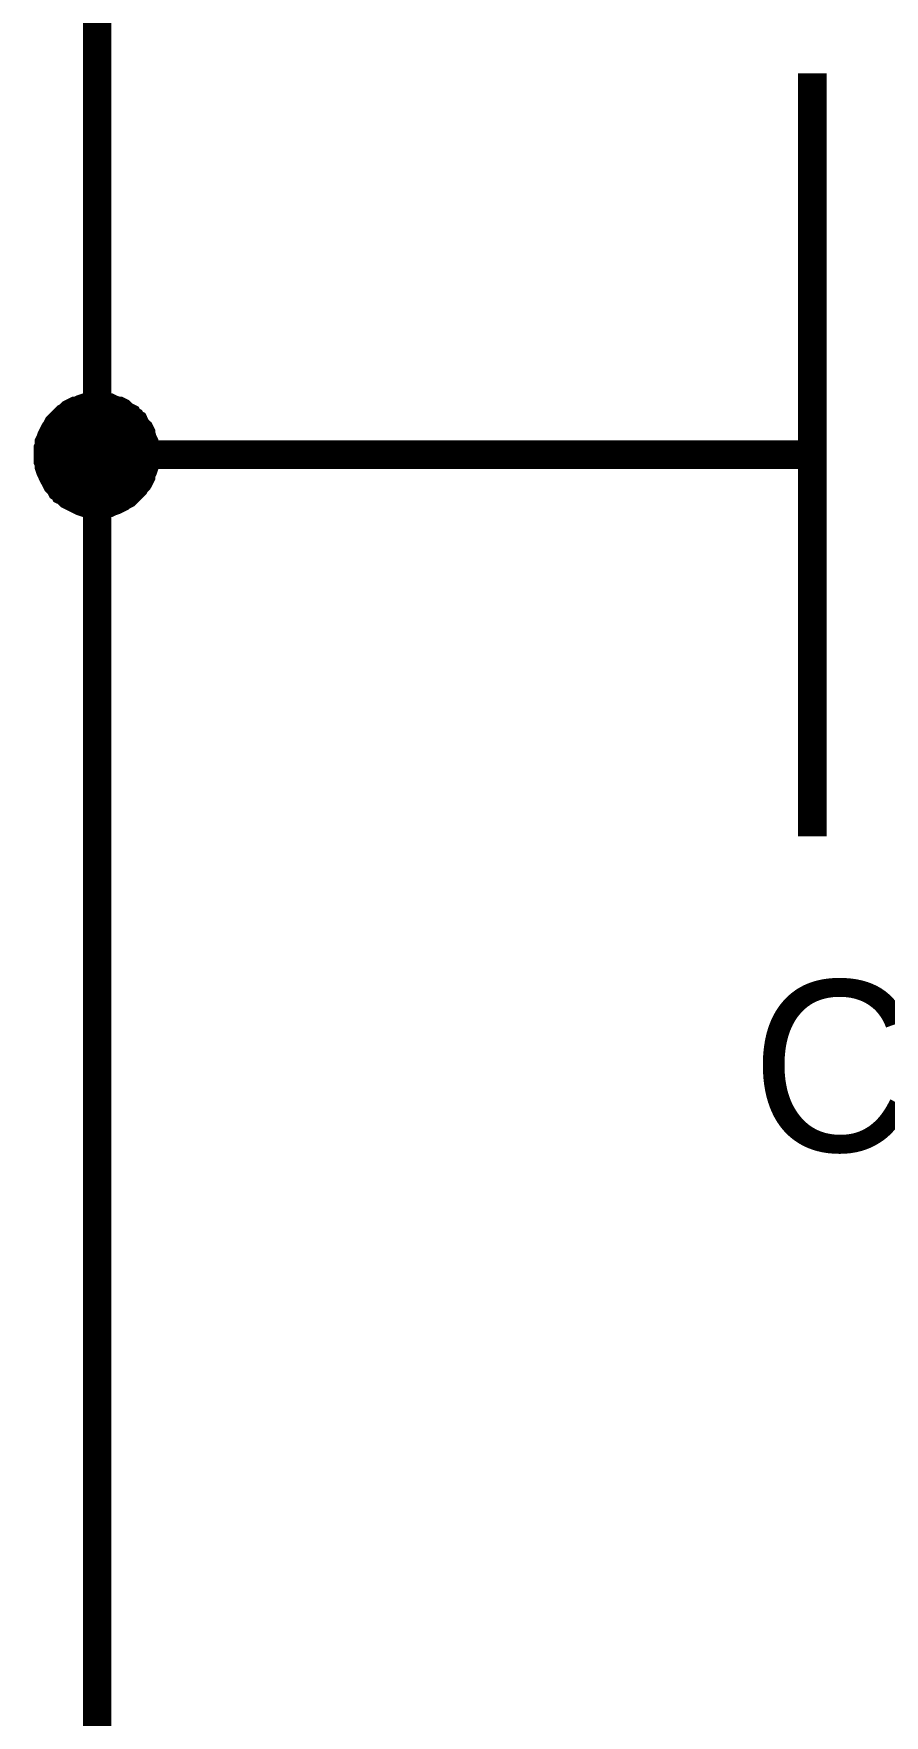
# Model space of a CAD drawing. Header units: inches. Extents: x 0 to 420, y 0 to 297.
# Drawn here: x 357.29 to 366.21, y 160.78 to 178.41 of the extents above; entities that cross this region are included whole.
import ezdxf

# ---------------------------------------------------------------- set-up
doc = ezdxf.new("R2010")
doc.units = ezdxf.units.IN
doc.layers.add('Sheet', color=255, linetype='Continuous')

msp = doc.modelspace()

# ---------------------------------------------------------------- linework, layer by layer
at = {"layer": 'Sheet'}
for points, const_width in [([(360.456, 173.997), (357.959, 173.997), (357.959, 196.996)], 0.3), ([(365.451, 169.998), (365.451, 177.996)], 0.3), ([(357.443, 173.997), (357.443, 174.019), (357.443, 174.053), (357.455, 174.075), (357.455, 174.098), (357.455, 174.12), (357.466, 174.142), (357.477, 174.176), (357.488, 174.198), (357.499, 174.221), (357.511, 174.243), (357.522, 174.254), (357.533, 174.277), (357.544, 174.299), (357.567, 174.322), (357.578, 174.333), (357.6, 174.355), (357.611, 174.367), (357.634, 174.389), (357.656, 174.4), (357.667, 174.411), (357.69, 174.434), (357.712, 174.445), (357.735, 174.456), (357.757, 174.456), (357.779, 174.467), (357.802, 174.479), (357.835, 174.49), (357.858, 174.49), (357.88, 174.49), (357.903, 174.501), (357.936, 174.501), (357.959, 174.501)], 0.3), ([(357.443, 173.997), (357.443, 174.019), (357.443, 174.053), (357.455, 174.075), (357.455, 174.098), (357.455, 174.12), (357.466, 174.142), (357.477, 174.176), (357.488, 174.198), (357.499, 174.221), (357.511, 174.243), (357.522, 174.254), (357.533, 174.277), (357.544, 174.299), (357.567, 174.322), (357.578, 174.333), (357.6, 174.355), (357.611, 174.367), (357.634, 174.389), (357.656, 174.4), (357.667, 174.411), (357.69, 174.434), (357.712, 174.445), (357.735, 174.456), (357.757, 174.456), (357.779, 174.467), (357.802, 174.479), (357.835, 174.49), (357.858, 174.49), (357.88, 174.49), (357.903, 174.501), (357.936, 174.501), (357.959, 174.501)], 0.3), ([(357.443, 173.997), (357.443, 174.019), (357.443, 174.053), (357.455, 174.075), (357.455, 174.098), (357.455, 174.12), (357.466, 174.142), (357.477, 174.176), (357.488, 174.198), (357.499, 174.221), (357.511, 174.243), (357.522, 174.254), (357.533, 174.277), (357.544, 174.299), (357.567, 174.322), (357.578, 174.333), (357.6, 174.355), (357.611, 174.367), (357.634, 174.389), (357.656, 174.4), (357.667, 174.411), (357.69, 174.434), (357.712, 174.445), (357.735, 174.456), (357.757, 174.456), (357.779, 174.467), (357.802, 174.479), (357.835, 174.49), (357.858, 174.49), (357.88, 174.49), (357.903, 174.501), (357.936, 174.501), (357.959, 174.501)], 0.3), ([(357.443, 173.997), (357.443, 174.019), (357.443, 174.053), (357.455, 174.075), (357.455, 174.098), (357.455, 174.12), (357.466, 174.142), (357.477, 174.176), (357.488, 174.198), (357.499, 174.221), (357.511, 174.243), (357.522, 174.254), (357.533, 174.277), (357.544, 174.299), (357.567, 174.322), (357.578, 174.333), (357.6, 174.355), (357.611, 174.367), (357.634, 174.389), (357.656, 174.4), (357.667, 174.411), (357.69, 174.434), (357.712, 174.445), (357.735, 174.456), (357.757, 174.456), (357.779, 174.467), (357.802, 174.479), (357.835, 174.49), (357.858, 174.49), (357.88, 174.49), (357.903, 174.501), (357.936, 174.501), (357.959, 174.501)], 0.3), ([(357.443, 173.997), (357.443, 174.019), (357.443, 174.053), (357.455, 174.075), (357.455, 174.098), (357.455, 174.12), (357.466, 174.142), (357.477, 174.176), (357.488, 174.198), (357.499, 174.221), (357.511, 174.243), (357.522, 174.254), (357.533, 174.277), (357.544, 174.299), (357.567, 174.322), (357.578, 174.333), (357.6, 174.355), (357.611, 174.367), (357.634, 174.389), (357.656, 174.4), (357.667, 174.411), (357.69, 174.434), (357.712, 174.445), (357.735, 174.456), (357.757, 174.456), (357.779, 174.467), (357.802, 174.479), (357.835, 174.49), (357.858, 174.49), (357.88, 174.49), (357.903, 174.501), (357.936, 174.501), (357.959, 174.501)], 0.0991), ([(357.443, 173.997), (357.443, 174.019), (357.443, 174.053), (357.455, 174.075), (357.455, 174.098), (357.455, 174.12), (357.466, 174.142), (357.477, 174.176), (357.488, 174.198), (357.499, 174.221), (357.511, 174.243), (357.522, 174.254), (357.533, 174.277), (357.544, 174.299), (357.567, 174.322), (357.578, 174.333), (357.6, 174.355), (357.611, 174.367), (357.634, 174.389), (357.656, 174.4), (357.667, 174.411), (357.69, 174.434), (357.712, 174.445), (357.735, 174.456), (357.757, 174.456), (357.779, 174.467), (357.802, 174.479), (357.835, 174.49), (357.858, 174.49), (357.88, 174.49), (357.903, 174.501), (357.936, 174.501), (357.959, 174.501)], 0.0991), ([(357.443, 173.997), (357.443, 174.019), (357.443, 174.053), (357.455, 174.075), (357.455, 174.098), (357.455, 174.12), (357.466, 174.142), (357.477, 174.176), (357.488, 174.198), (357.499, 174.221), (357.511, 174.243), (357.522, 174.254), (357.533, 174.277), (357.544, 174.299), (357.567, 174.322), (357.578, 174.333), (357.6, 174.355), (357.611, 174.367), (357.634, 174.389), (357.656, 174.4), (357.667, 174.411), (357.69, 174.434), (357.712, 174.445), (357.735, 174.456), (357.757, 174.456), (357.779, 174.467), (357.802, 174.479), (357.835, 174.49), (357.858, 174.49), (357.88, 174.49), (357.903, 174.501), (357.936, 174.501), (357.959, 174.501)], 0.0991), ([(357.443, 173.997), (357.443, 174.019), (357.443, 174.053), (357.455, 174.075), (357.455, 174.098), (357.455, 174.12), (357.466, 174.142), (357.477, 174.176), (357.488, 174.198), (357.499, 174.221), (357.511, 174.243), (357.522, 174.254), (357.533, 174.277), (357.544, 174.299), (357.567, 174.322), (357.578, 174.333), (357.6, 174.355), (357.611, 174.367), (357.634, 174.389), (357.656, 174.4), (357.667, 174.411), (357.69, 174.434), (357.712, 174.445), (357.735, 174.456), (357.757, 174.456), (357.779, 174.467), (357.802, 174.479), (357.835, 174.49), (357.858, 174.49), (357.88, 174.49), (357.903, 174.501), (357.936, 174.501), (357.959, 174.501)], 0.0991), ([(357.959, 174.501), (357.959, 174.501)], 0.3), ([(357.959, 174.501), (357.981, 174.501), (358.015, 174.501), (358.037, 174.49), (358.059, 174.49), (358.082, 174.49), (358.104, 174.479), (358.138, 174.467), (358.16, 174.456), (358.183, 174.456), (358.205, 174.445), (358.216, 174.434), (358.239, 174.411), (358.261, 174.4), (358.283, 174.389), (358.295, 174.367), (358.317, 174.355), (358.328, 174.333), (358.351, 174.322), (358.362, 174.299), (358.373, 174.277), (358.395, 174.254), (358.407, 174.243), (358.418, 174.221), (358.418, 174.198), (358.429, 174.176), (358.44, 174.142), (358.451, 174.12), (358.451, 174.098), (358.451, 174.075), (358.463, 174.053), (358.463, 174.019), (358.463, 173.997)], 0.3), ([(357.959, 174.501), (357.959, 174.501)], 0.3), ([(357.959, 174.501), (357.981, 174.501), (358.015, 174.501), (358.037, 174.49), (358.059, 174.49), (358.082, 174.49), (358.104, 174.479), (358.138, 174.467), (358.16, 174.456), (358.183, 174.456), (358.205, 174.445), (358.216, 174.434), (358.239, 174.411), (358.261, 174.4), (358.283, 174.389), (358.295, 174.367), (358.317, 174.355), (358.328, 174.333), (358.351, 174.322), (358.362, 174.299), (358.373, 174.277), (358.395, 174.254), (358.407, 174.243), (358.418, 174.221), (358.418, 174.198), (358.429, 174.176), (358.44, 174.142), (358.451, 174.12), (358.451, 174.098), (358.451, 174.075), (358.463, 174.053), (358.463, 174.019), (358.463, 173.997)], 0.3), ([(357.959, 174.501), (357.959, 174.501)], 0.3), ([(357.959, 174.501), (357.981, 174.501), (358.015, 174.501), (358.037, 174.49), (358.059, 174.49), (358.082, 174.49), (358.104, 174.479), (358.138, 174.467), (358.16, 174.456), (358.183, 174.456), (358.205, 174.445), (358.216, 174.434), (358.239, 174.411), (358.261, 174.4), (358.283, 174.389), (358.295, 174.367), (358.317, 174.355), (358.328, 174.333), (358.351, 174.322), (358.362, 174.299), (358.373, 174.277), (358.395, 174.254), (358.407, 174.243), (358.418, 174.221), (358.418, 174.198), (358.429, 174.176), (358.44, 174.142), (358.451, 174.12), (358.451, 174.098), (358.451, 174.075), (358.463, 174.053), (358.463, 174.019), (358.463, 173.997)], 0.3), ([(357.959, 174.501), (357.959, 174.501)], 0.3), ([(357.959, 174.501), (357.981, 174.501), (358.015, 174.501), (358.037, 174.49), (358.059, 174.49), (358.082, 174.49), (358.104, 174.479), (358.138, 174.467), (358.16, 174.456), (358.183, 174.456), (358.205, 174.445), (358.216, 174.434), (358.239, 174.411), (358.261, 174.4), (358.283, 174.389), (358.295, 174.367), (358.317, 174.355), (358.328, 174.333), (358.351, 174.322), (358.362, 174.299), (358.373, 174.277), (358.395, 174.254), (358.407, 174.243), (358.418, 174.221), (358.418, 174.198), (358.429, 174.176), (358.44, 174.142), (358.451, 174.12), (358.451, 174.098), (358.451, 174.075), (358.463, 174.053), (358.463, 174.019), (358.463, 173.997)], 0.3), ([(357.959, 174.501), (357.959, 174.501)], 0.0991), ([(357.959, 174.501), (357.981, 174.501), (358.015, 174.501), (358.037, 174.49), (358.059, 174.49), (358.082, 174.49), (358.104, 174.479), (358.138, 174.467), (358.16, 174.456), (358.183, 174.456), (358.205, 174.445), (358.216, 174.434), (358.239, 174.411), (358.261, 174.4), (358.283, 174.389), (358.295, 174.367), (358.317, 174.355), (358.328, 174.333), (358.351, 174.322), (358.362, 174.299), (358.373, 174.277), (358.395, 174.254), (358.407, 174.243), (358.418, 174.221), (358.418, 174.198), (358.429, 174.176), (358.44, 174.142), (358.451, 174.12), (358.451, 174.098), (358.451, 174.075), (358.463, 174.053), (358.463, 174.019), (358.463, 173.997)], 0.0991), ([(357.959, 174.501), (357.959, 174.501)], 0.0991), ([(357.959, 174.501), (357.981, 174.501), (358.015, 174.501), (358.037, 174.49), (358.059, 174.49), (358.082, 174.49), (358.104, 174.479), (358.138, 174.467), (358.16, 174.456), (358.183, 174.456), (358.205, 174.445), (358.216, 174.434), (358.239, 174.411), (358.261, 174.4), (358.283, 174.389), (358.295, 174.367), (358.317, 174.355), (358.328, 174.333), (358.351, 174.322), (358.362, 174.299), (358.373, 174.277), (358.395, 174.254), (358.407, 174.243), (358.418, 174.221), (358.418, 174.198), (358.429, 174.176), (358.44, 174.142), (358.451, 174.12), (358.451, 174.098), (358.451, 174.075), (358.463, 174.053), (358.463, 174.019), (358.463, 173.997)], 0.0991), ([(357.959, 174.501), (357.959, 174.501)], 0.0991), ([(357.959, 174.501), (357.981, 174.501), (358.015, 174.501), (358.037, 174.49), (358.059, 174.49), (358.082, 174.49), (358.104, 174.479), (358.138, 174.467), (358.16, 174.456), (358.183, 174.456), (358.205, 174.445), (358.216, 174.434), (358.239, 174.411), (358.261, 174.4), (358.283, 174.389), (358.295, 174.367), (358.317, 174.355), (358.328, 174.333), (358.351, 174.322), (358.362, 174.299), (358.373, 174.277), (358.395, 174.254), (358.407, 174.243), (358.418, 174.221), (358.418, 174.198), (358.429, 174.176), (358.44, 174.142), (358.451, 174.12), (358.451, 174.098), (358.451, 174.075), (358.463, 174.053), (358.463, 174.019), (358.463, 173.997)], 0.0991), ([(357.959, 174.501), (357.959, 174.501)], 0.0991), ([(357.959, 174.501), (357.981, 174.501), (358.015, 174.501), (358.037, 174.49), (358.059, 174.49), (358.082, 174.49), (358.104, 174.479), (358.138, 174.467), (358.16, 174.456), (358.183, 174.456), (358.205, 174.445), (358.216, 174.434), (358.239, 174.411), (358.261, 174.4), (358.283, 174.389), (358.295, 174.367), (358.317, 174.355), (358.328, 174.333), (358.351, 174.322), (358.362, 174.299), (358.373, 174.277), (358.395, 174.254), (358.407, 174.243), (358.418, 174.221), (358.418, 174.198), (358.429, 174.176), (358.44, 174.142), (358.451, 174.12), (358.451, 174.098), (358.451, 174.075), (358.463, 174.053), (358.463, 174.019), (358.463, 173.997)], 0.0991), ([(357.959, 173.482), (357.936, 173.482), (357.903, 173.482), (357.88, 173.493), (357.858, 173.493), (357.835, 173.493), (357.802, 173.504), (357.779, 173.515), (357.757, 173.526), (357.735, 173.538), (357.712, 173.549), (357.69, 173.56), (357.667, 173.571), (357.656, 173.582), (357.634, 173.605), (357.611, 173.616), (357.6, 173.638), (357.578, 173.65), (357.567, 173.672), (357.544, 173.694), (357.533, 173.706), (357.522, 173.728), (357.511, 173.75), (357.499, 173.773), (357.488, 173.795), (357.477, 173.818), (357.466, 173.84), (357.455, 173.874), (357.455, 173.896), (357.455, 173.918), (357.443, 173.941), (357.443, 173.974), (357.443, 173.997)], 0.3), ([(357.443, 173.997), (357.443, 173.997)], 0.3), ([(357.959, 173.482), (357.936, 173.482), (357.903, 173.482), (357.88, 173.493), (357.858, 173.493), (357.835, 173.493), (357.802, 173.504), (357.779, 173.515), (357.757, 173.526), (357.735, 173.538), (357.712, 173.549), (357.69, 173.56), (357.667, 173.571), (357.656, 173.582), (357.634, 173.605), (357.611, 173.616), (357.6, 173.638), (357.578, 173.65), (357.567, 173.672), (357.544, 173.694), (357.533, 173.706), (357.522, 173.728), (357.511, 173.75), (357.499, 173.773), (357.488, 173.795), (357.477, 173.818), (357.466, 173.84), (357.455, 173.874), (357.455, 173.896), (357.455, 173.918), (357.443, 173.941), (357.443, 173.974), (357.443, 173.997)], 0.3), ([(357.443, 173.997), (357.443, 173.997)], 0.3), ([(357.959, 173.482), (357.936, 173.482), (357.903, 173.482), (357.88, 173.493), (357.858, 173.493), (357.835, 173.493), (357.802, 173.504), (357.779, 173.515), (357.757, 173.526), (357.735, 173.538), (357.712, 173.549), (357.69, 173.56), (357.667, 173.571), (357.656, 173.582), (357.634, 173.605), (357.611, 173.616), (357.6, 173.638), (357.578, 173.65), (357.567, 173.672), (357.544, 173.694), (357.533, 173.706), (357.522, 173.728), (357.511, 173.75), (357.499, 173.773), (357.488, 173.795), (357.477, 173.818), (357.466, 173.84), (357.455, 173.874), (357.455, 173.896), (357.455, 173.918), (357.443, 173.941), (357.443, 173.974), (357.443, 173.997)], 0.3), ([(357.443, 173.997), (357.443, 173.997)], 0.3), ([(357.959, 173.482), (357.936, 173.482), (357.903, 173.482), (357.88, 173.493), (357.858, 173.493), (357.835, 173.493), (357.802, 173.504), (357.779, 173.515), (357.757, 173.526), (357.735, 173.538), (357.712, 173.549), (357.69, 173.56), (357.667, 173.571), (357.656, 173.582), (357.634, 173.605), (357.611, 173.616), (357.6, 173.638), (357.578, 173.65), (357.567, 173.672), (357.544, 173.694), (357.533, 173.706), (357.522, 173.728), (357.511, 173.75), (357.499, 173.773), (357.488, 173.795), (357.477, 173.818), (357.466, 173.84), (357.455, 173.874), (357.455, 173.896), (357.455, 173.918), (357.443, 173.941), (357.443, 173.974), (357.443, 173.997)], 0.3), ([(357.443, 173.997), (357.443, 173.997)], 0.3), ([(357.959, 173.482), (357.936, 173.482), (357.903, 173.482), (357.88, 173.493), (357.858, 173.493), (357.835, 173.493), (357.802, 173.504), (357.779, 173.515), (357.757, 173.526), (357.735, 173.538), (357.712, 173.549), (357.69, 173.56), (357.667, 173.571), (357.656, 173.582), (357.634, 173.605), (357.611, 173.616), (357.6, 173.638), (357.578, 173.65), (357.567, 173.672), (357.544, 173.694), (357.533, 173.706), (357.522, 173.728), (357.511, 173.75), (357.499, 173.773), (357.488, 173.795), (357.477, 173.818), (357.466, 173.84), (357.455, 173.874), (357.455, 173.896), (357.455, 173.918), (357.443, 173.941), (357.443, 173.974), (357.443, 173.997)], 0.0991), ([(357.443, 173.997), (357.443, 173.997)], 0.0991), ([(357.959, 173.482), (357.936, 173.482), (357.903, 173.482), (357.88, 173.493), (357.858, 173.493), (357.835, 173.493), (357.802, 173.504), (357.779, 173.515), (357.757, 173.526), (357.735, 173.538), (357.712, 173.549), (357.69, 173.56), (357.667, 173.571), (357.656, 173.582), (357.634, 173.605), (357.611, 173.616), (357.6, 173.638), (357.578, 173.65), (357.567, 173.672), (357.544, 173.694), (357.533, 173.706), (357.522, 173.728), (357.511, 173.75), (357.499, 173.773), (357.488, 173.795), (357.477, 173.818), (357.466, 173.84), (357.455, 173.874), (357.455, 173.896), (357.455, 173.918), (357.443, 173.941), (357.443, 173.974), (357.443, 173.997)], 0.0991), ([(357.443, 173.997), (357.443, 173.997)], 0.0991), ([(357.959, 173.482), (357.936, 173.482), (357.903, 173.482), (357.88, 173.493), (357.858, 173.493), (357.835, 173.493), (357.802, 173.504), (357.779, 173.515), (357.757, 173.526), (357.735, 173.538), (357.712, 173.549), (357.69, 173.56), (357.667, 173.571), (357.656, 173.582), (357.634, 173.605), (357.611, 173.616), (357.6, 173.638), (357.578, 173.65), (357.567, 173.672), (357.544, 173.694), (357.533, 173.706), (357.522, 173.728), (357.511, 173.75), (357.499, 173.773), (357.488, 173.795), (357.477, 173.818), (357.466, 173.84), (357.455, 173.874), (357.455, 173.896), (357.455, 173.918), (357.443, 173.941), (357.443, 173.974), (357.443, 173.997)], 0.0991), ([(357.443, 173.997), (357.443, 173.997)], 0.0991), ([(357.959, 173.482), (357.936, 173.482), (357.903, 173.482), (357.88, 173.493), (357.858, 173.493), (357.835, 173.493), (357.802, 173.504), (357.779, 173.515), (357.757, 173.526), (357.735, 173.538), (357.712, 173.549), (357.69, 173.56), (357.667, 173.571), (357.656, 173.582), (357.634, 173.605), (357.611, 173.616), (357.6, 173.638), (357.578, 173.65), (357.567, 173.672), (357.544, 173.694), (357.533, 173.706), (357.522, 173.728), (357.511, 173.75), (357.499, 173.773), (357.488, 173.795), (357.477, 173.818), (357.466, 173.84), (357.455, 173.874), (357.455, 173.896), (357.455, 173.918), (357.443, 173.941), (357.443, 173.974), (357.443, 173.997)], 0.0991), ([(357.443, 173.997), (357.443, 173.997)], 0.0991), ([(357.959, 163.993), (357.959, 173.997)], 0.3), ([(358.463, 173.997), (358.463, 173.974), (358.463, 173.941), (358.451, 173.918), (358.451, 173.896), (358.451, 173.874), (358.44, 173.84), (358.429, 173.818), (358.418, 173.795), (358.418, 173.773), (358.407, 173.75), (358.395, 173.728), (358.373, 173.706), (358.362, 173.694), (358.351, 173.672), (358.328, 173.65), (358.317, 173.638), (358.295, 173.616), (358.283, 173.605), (358.261, 173.582), (358.239, 173.571), (358.216, 173.56), (358.205, 173.549), (358.183, 173.538), (358.16, 173.526), (358.138, 173.515), (358.104, 173.504), (358.082, 173.493), (358.059, 173.493), (358.037, 173.493), (358.015, 173.482), (357.981, 173.482), (357.959, 173.482)], 0.3), ([(358.463, 173.997), (358.463, 173.974), (358.463, 173.941), (358.451, 173.918), (358.451, 173.896), (358.451, 173.874), (358.44, 173.84), (358.429, 173.818), (358.418, 173.795), (358.418, 173.773), (358.407, 173.75), (358.395, 173.728), (358.373, 173.706), (358.362, 173.694), (358.351, 173.672), (358.328, 173.65), (358.317, 173.638), (358.295, 173.616), (358.283, 173.605), (358.261, 173.582), (358.239, 173.571), (358.216, 173.56), (358.205, 173.549), (358.183, 173.538), (358.16, 173.526), (358.138, 173.515), (358.104, 173.504), (358.082, 173.493), (358.059, 173.493), (358.037, 173.493), (358.015, 173.482), (357.981, 173.482), (357.959, 173.482)], 0.3), ([(358.463, 173.997), (358.463, 173.974), (358.463, 173.941), (358.451, 173.918), (358.451, 173.896), (358.451, 173.874), (358.44, 173.84), (358.429, 173.818), (358.418, 173.795), (358.418, 173.773), (358.407, 173.75), (358.395, 173.728), (358.373, 173.706), (358.362, 173.694), (358.351, 173.672), (358.328, 173.65), (358.317, 173.638), (358.295, 173.616), (358.283, 173.605), (358.261, 173.582), (358.239, 173.571), (358.216, 173.56), (358.205, 173.549), (358.183, 173.538), (358.16, 173.526), (358.138, 173.515), (358.104, 173.504), (358.082, 173.493), (358.059, 173.493), (358.037, 173.493), (358.015, 173.482), (357.981, 173.482), (357.959, 173.482)], 0.3), ([(358.463, 173.997), (358.463, 173.974), (358.463, 173.941), (358.451, 173.918), (358.451, 173.896), (358.451, 173.874), (358.44, 173.84), (358.429, 173.818), (358.418, 173.795), (358.418, 173.773), (358.407, 173.75), (358.395, 173.728), (358.373, 173.706), (358.362, 173.694), (358.351, 173.672), (358.328, 173.65), (358.317, 173.638), (358.295, 173.616), (358.283, 173.605), (358.261, 173.582), (358.239, 173.571), (358.216, 173.56), (358.205, 173.549), (358.183, 173.538), (358.16, 173.526), (358.138, 173.515), (358.104, 173.504), (358.082, 173.493), (358.059, 173.493), (358.037, 173.493), (358.015, 173.482), (357.981, 173.482), (357.959, 173.482)], 0.3), ([(358.463, 173.997), (358.463, 173.974), (358.463, 173.941), (358.451, 173.918), (358.451, 173.896), (358.451, 173.874), (358.44, 173.84), (358.429, 173.818), (358.418, 173.795), (358.418, 173.773), (358.407, 173.75), (358.395, 173.728), (358.373, 173.706), (358.362, 173.694), (358.351, 173.672), (358.328, 173.65), (358.317, 173.638), (358.295, 173.616), (358.283, 173.605), (358.261, 173.582), (358.239, 173.571), (358.216, 173.56), (358.205, 173.549), (358.183, 173.538), (358.16, 173.526), (358.138, 173.515), (358.104, 173.504), (358.082, 173.493), (358.059, 173.493), (358.037, 173.493), (358.015, 173.482), (357.981, 173.482), (357.959, 173.482)], 0.0991), ([(358.463, 173.997), (358.463, 173.974), (358.463, 173.941), (358.451, 173.918), (358.451, 173.896), (358.451, 173.874), (358.44, 173.84), (358.429, 173.818), (358.418, 173.795), (358.418, 173.773), (358.407, 173.75), (358.395, 173.728), (358.373, 173.706), (358.362, 173.694), (358.351, 173.672), (358.328, 173.65), (358.317, 173.638), (358.295, 173.616), (358.283, 173.605), (358.261, 173.582), (358.239, 173.571), (358.216, 173.56), (358.205, 173.549), (358.183, 173.538), (358.16, 173.526), (358.138, 173.515), (358.104, 173.504), (358.082, 173.493), (358.059, 173.493), (358.037, 173.493), (358.015, 173.482), (357.981, 173.482), (357.959, 173.482)], 0.0991), ([(358.463, 173.997), (358.463, 173.974), (358.463, 173.941), (358.451, 173.918), (358.451, 173.896), (358.451, 173.874), (358.44, 173.84), (358.429, 173.818), (358.418, 173.795), (358.418, 173.773), (358.407, 173.75), (358.395, 173.728), (358.373, 173.706), (358.362, 173.694), (358.351, 173.672), (358.328, 173.65), (358.317, 173.638), (358.295, 173.616), (358.283, 173.605), (358.261, 173.582), (358.239, 173.571), (358.216, 173.56), (358.205, 173.549), (358.183, 173.538), (358.16, 173.526), (358.138, 173.515), (358.104, 173.504), (358.082, 173.493), (358.059, 173.493), (358.037, 173.493), (358.015, 173.482), (357.981, 173.482), (357.959, 173.482)], 0.0991), ([(358.463, 173.997), (358.463, 173.974), (358.463, 173.941), (358.451, 173.918), (358.451, 173.896), (358.451, 173.874), (358.44, 173.84), (358.429, 173.818), (358.418, 173.795), (358.418, 173.773), (358.407, 173.75), (358.395, 173.728), (358.373, 173.706), (358.362, 173.694), (358.351, 173.672), (358.328, 173.65), (358.317, 173.638), (358.295, 173.616), (358.283, 173.605), (358.261, 173.582), (358.239, 173.571), (358.216, 173.56), (358.205, 173.549), (358.183, 173.538), (358.16, 173.526), (358.138, 173.515), (358.104, 173.504), (358.082, 173.493), (358.059, 173.493), (358.037, 173.493), (358.015, 173.482), (357.981, 173.482), (357.959, 173.482)], 0.0991), ([(358.463, 173.997), (358.463, 173.997), (358.463, 173.997), (358.463, 173.997), (358.463, 173.997), (358.463, 173.997), (358.463, 173.997), (358.463, 173.997), (358.463, 173.997), (358.463, 173.997), (358.463, 173.997), (358.463, 173.997), (358.463, 173.997), (358.463, 173.997), (358.463, 173.997), (358.463, 173.997), (358.463, 173.997), (358.463, 173.997), (358.463, 173.997), (358.463, 173.997), (358.463, 173.997), (358.463, 173.997), (358.463, 173.997), (358.463, 173.997), (358.463, 173.997), (358.463, 173.997), (358.463, 173.997), (358.463, 173.997), (358.463, 173.997), (358.463, 173.997), (358.463, 173.997), (358.463, 173.997), (358.463, 173.997)], 0.3), ([(358.463, 173.997), (358.463, 173.997)], 0.3), ([(358.463, 173.997), (358.463, 173.997), (358.463, 173.997), (358.463, 173.997), (358.463, 173.997), (358.463, 173.997), (358.463, 173.997), (358.463, 173.997), (358.463, 173.997), (358.463, 173.997), (358.463, 173.997), (358.463, 173.997), (358.463, 173.997), (358.463, 173.997), (358.463, 173.997), (358.463, 173.997), (358.463, 173.997), (358.463, 173.997), (358.463, 173.997), (358.463, 173.997), (358.463, 173.997), (358.463, 173.997), (358.463, 173.997), (358.463, 173.997), (358.463, 173.997), (358.463, 173.997), (358.463, 173.997), (358.463, 173.997), (358.463, 173.997), (358.463, 173.997), (358.463, 173.997), (358.463, 173.997), (358.463, 173.997)], 0.3), ([(358.463, 173.997), (358.463, 173.997)], 0.3), ([(358.463, 173.997), (358.463, 173.997), (358.463, 173.997), (358.463, 173.997), (358.463, 173.997), (358.463, 173.997), (358.463, 173.997), (358.463, 173.997), (358.463, 173.997), (358.463, 173.997), (358.463, 173.997), (358.463, 173.997), (358.463, 173.997), (358.463, 173.997), (358.463, 173.997), (358.463, 173.997), (358.463, 173.997), (358.463, 173.997), (358.463, 173.997), (358.463, 173.997), (358.463, 173.997), (358.463, 173.997), (358.463, 173.997), (358.463, 173.997), (358.463, 173.997), (358.463, 173.997), (358.463, 173.997), (358.463, 173.997), (358.463, 173.997), (358.463, 173.997), (358.463, 173.997), (358.463, 173.997), (358.463, 173.997)], 0.3), ([(358.463, 173.997), (358.463, 173.997)], 0.3), ([(358.463, 173.997), (358.463, 173.997), (358.463, 173.997), (358.463, 173.997), (358.463, 173.997), (358.463, 173.997), (358.463, 173.997), (358.463, 173.997), (358.463, 173.997), (358.463, 173.997), (358.463, 173.997), (358.463, 173.997), (358.463, 173.997), (358.463, 173.997), (358.463, 173.997), (358.463, 173.997), (358.463, 173.997), (358.463, 173.997), (358.463, 173.997), (358.463, 173.997), (358.463, 173.997), (358.463, 173.997), (358.463, 173.997), (358.463, 173.997), (358.463, 173.997), (358.463, 173.997), (358.463, 173.997), (358.463, 173.997), (358.463, 173.997), (358.463, 173.997), (358.463, 173.997), (358.463, 173.997), (358.463, 173.997)], 0.3), ([(358.463, 173.997), (358.463, 173.997)], 0.3), ([(358.463, 173.997), (358.463, 173.997), (358.463, 173.997), (358.463, 173.997), (358.463, 173.997), (358.463, 173.997), (358.463, 173.997), (358.463, 173.997), (358.463, 173.997), (358.463, 173.997), (358.463, 173.997), (358.463, 173.997), (358.463, 173.997), (358.463, 173.997), (358.463, 173.997), (358.463, 173.997), (358.463, 173.997), (358.463, 173.997), (358.463, 173.997), (358.463, 173.997), (358.463, 173.997), (358.463, 173.997), (358.463, 173.997), (358.463, 173.997), (358.463, 173.997), (358.463, 173.997), (358.463, 173.997), (358.463, 173.997), (358.463, 173.997), (358.463, 173.997), (358.463, 173.997), (358.463, 173.997), (358.463, 173.997)], 0.0991), ([(358.463, 173.997), (358.463, 173.997)], 0.0991), ([(358.463, 173.997), (358.463, 173.997), (358.463, 173.997), (358.463, 173.997), (358.463, 173.997), (358.463, 173.997), (358.463, 173.997), (358.463, 173.997), (358.463, 173.997), (358.463, 173.997), (358.463, 173.997), (358.463, 173.997), (358.463, 173.997), (358.463, 173.997), (358.463, 173.997), (358.463, 173.997), (358.463, 173.997), (358.463, 173.997), (358.463, 173.997), (358.463, 173.997), (358.463, 173.997), (358.463, 173.997), (358.463, 173.997), (358.463, 173.997), (358.463, 173.997), (358.463, 173.997), (358.463, 173.997), (358.463, 173.997), (358.463, 173.997), (358.463, 173.997), (358.463, 173.997), (358.463, 173.997), (358.463, 173.997)], 0.0991), ([(358.463, 173.997), (358.463, 173.997)], 0.0991), ([(358.463, 173.997), (358.463, 173.997), (358.463, 173.997), (358.463, 173.997), (358.463, 173.997), (358.463, 173.997), (358.463, 173.997), (358.463, 173.997), (358.463, 173.997), (358.463, 173.997), (358.463, 173.997), (358.463, 173.997), (358.463, 173.997), (358.463, 173.997), (358.463, 173.997), (358.463, 173.997), (358.463, 173.997), (358.463, 173.997), (358.463, 173.997), (358.463, 173.997), (358.463, 173.997), (358.463, 173.997), (358.463, 173.997), (358.463, 173.997), (358.463, 173.997), (358.463, 173.997), (358.463, 173.997), (358.463, 173.997), (358.463, 173.997), (358.463, 173.997), (358.463, 173.997), (358.463, 173.997), (358.463, 173.997)], 0.0991), ([(358.463, 173.997), (358.463, 173.997)], 0.0991), ([(358.463, 173.997), (358.463, 173.997), (358.463, 173.997), (358.463, 173.997), (358.463, 173.997), (358.463, 173.997), (358.463, 173.997), (358.463, 173.997), (358.463, 173.997), (358.463, 173.997), (358.463, 173.997), (358.463, 173.997), (358.463, 173.997), (358.463, 173.997), (358.463, 173.997), (358.463, 173.997), (358.463, 173.997), (358.463, 173.997), (358.463, 173.997), (358.463, 173.997), (358.463, 173.997), (358.463, 173.997), (358.463, 173.997), (358.463, 173.997), (358.463, 173.997), (358.463, 173.997), (358.463, 173.997), (358.463, 173.997), (358.463, 173.997), (358.463, 173.997), (358.463, 173.997), (358.463, 173.997), (358.463, 173.997)], 0.0991), ([(358.463, 173.997), (358.463, 173.997)], 0.0991), ([(365.451, 173.997), (360.456, 173.997)], 0.3), ([(357.959, 158.997), (357.959, 163.993)], 0.3)]:
    msp.add_lwpolyline(points, dxfattribs=dict(at, const_width=const_width))
at = {"layer": 'Sheet', "const_width": 0.508}
msp.add_lwpolyline([(357.745, 174, 1), (358.253, 174, 1)], format="xyb", close=True, dxfattribs=at)

# ---------------------------------------------------------------- texts
at = {"layer": 'Sheet'}
msp.add_text('C13', height=1.7924, dxfattribs=at).set_placement((364.812, 166.693))

doc.saveas('drawing.dxf')
